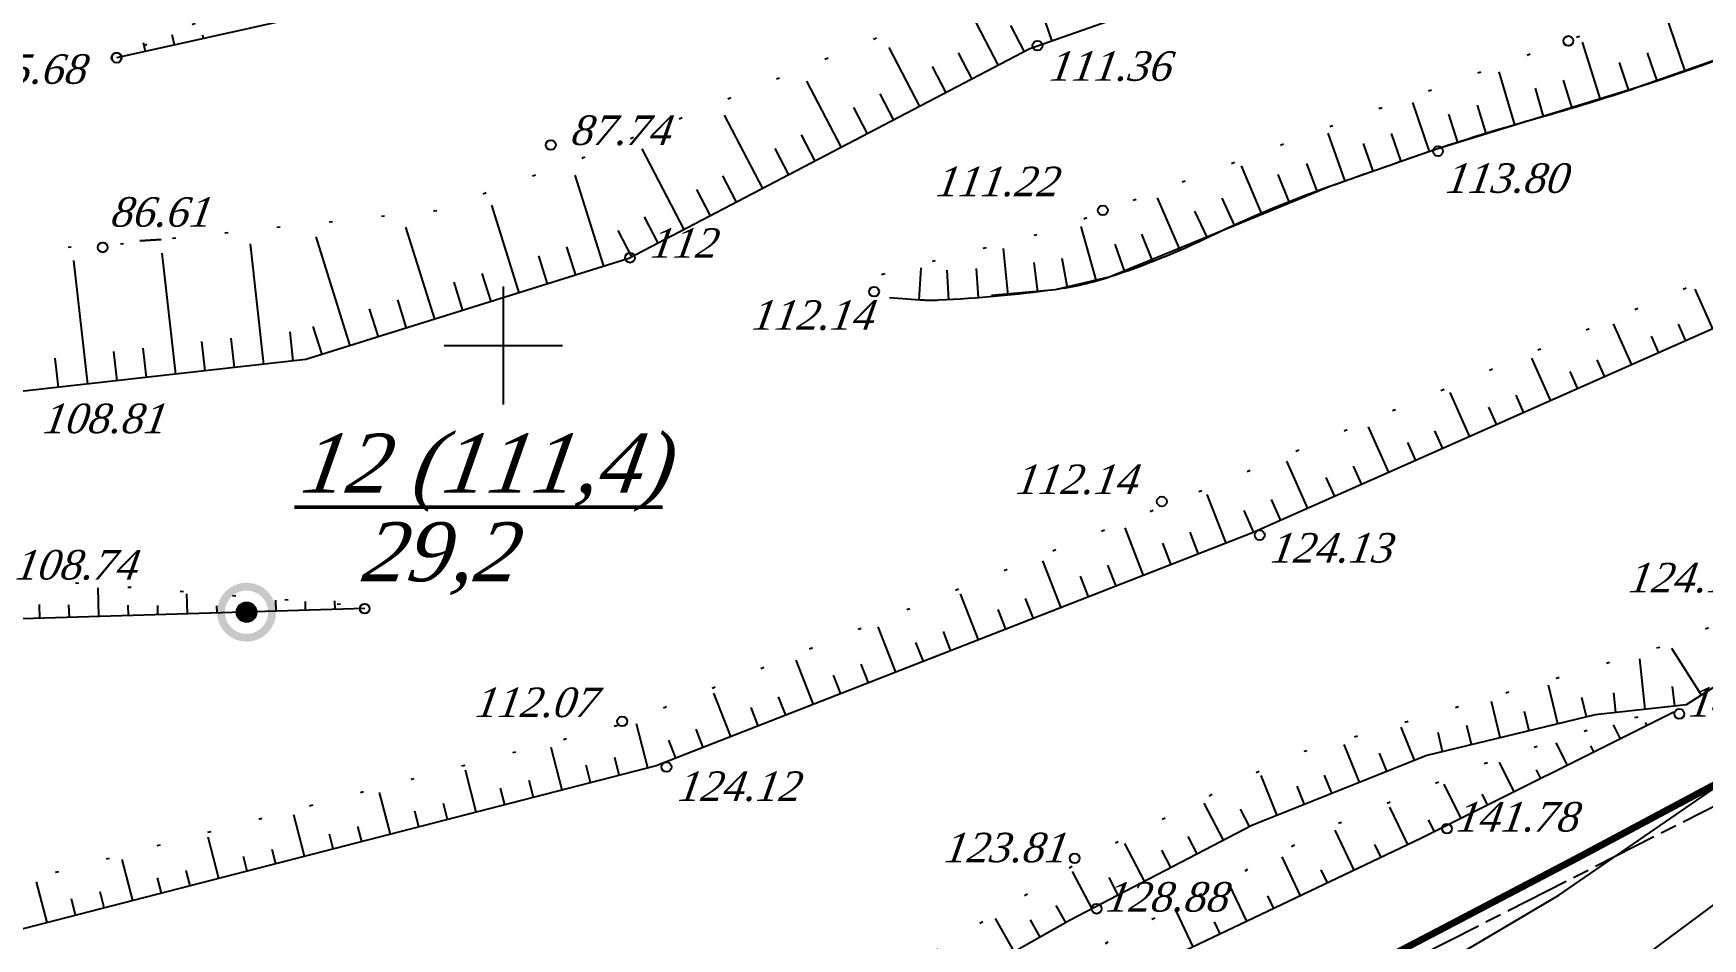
# Model space of a CAD drawing. Header units: millimetres. Extents: x 1400 to 7029, y -1119 to 1612.
# Drawn here: x 3116.3 to 3167.2, y 1214.7 to 1242.3 of the extents above; entities that cross this region are included whole.
import ezdxf

# ---------------------------------------------------------------- set-up
doc = ezdxf.new("R2010")
doc.units = ezdxf.units.MM
for name, pattern in [('1_155_C', [3, 2, -0.25, 0.5, -0.25]), ('ADOT1', [1.6, 0.1, -1.5]), ('AHIDDEN5', [9, 8, -1])]:
    doc.linetypes.add(name, pattern=pattern)
for name, color, linetype in [('01_Горизонт_72', 7, 'Continuous'), ('01_Горизонт_86', 7, 'Continuous'), ('02_Горизонт_100', 7, 'Continuous'), ('02_Горизонт_112', 7, 'Continuous'), ('02_Горизонт_128', 7, 'Continuous'), ('CONT-MNR', 7, 'Continuous'), ('жел_дор', 7, 'Continuous'), ('кресты', 7, 'Continuous'), ('Скважины', 7, 'Continuous')]:
    doc.layers.add(name, color=color, linetype=linetype)
doc.layers.add('Center_Lines', color=5, linetype='Continuous', plot=False)
doc.styles.add('universw', font='timesi.ttf', dxfattribs={"oblique": 10})

msp = doc.modelspace()

# ---------------------------------------------------------------- hatches: boundary and pattern name
at = {"layer": 'Скважины', "linetype": 'Continuous'}
h = msp.add_hatch(color=0, dxfattribs=at)
h.paths.add_polyline_path([(3123.7239, 1224.6974, 1), (3121.9239, 1224.6974, 1)])
h.paths.add_polyline_path([(3123.4839, 1224.6974, 1), (3122.1639, 1224.6974, 1)], flags=16)
msp.add_hatch(color=7, dxfattribs=at).paths.add_polyline_path([(3123.1239, 1224.6974, 1), (3122.5239, 1224.6974, 1)])

# ---------------------------------------------------------------- linework, layer by layer
at = {"layer": '01_Горизонт_72', "color": 0, "linetype": 'Continuous'}
for p, q in [((3119.7447, 1241.7932), (3119.686, 1242.0567)), ((3120.6281, 1241.9899), (3120.5594, 1242.2986)), ((3121.5115, 1242.1865), (3121.4901, 1242.2825))]:
    msp.add_line(p, q, dxfattribs=at)
at = {"layer": '01_Горизонт_72', "color": 0, "linetype": 'ADOT1', "flags": 128}
msp.add_lwpolyline([(3196.2464, 1269.6825), (3189.6793, 1267.0815), (3175.6003, 1263.9975), (3162.8893, 1260.5535), (3146.0293, 1254.0645), (3132.8623, 1247.6955), (3118.8613, 1241.5965)], dxfattribs=at)
at = {"layer": '01_Горизонт_72', "color": 0, "linetype": 'Continuous', "flags": 128}
msp.add_lwpolyline([(3196.8577, 1267.5225), (3192.8053, 1264.2585), (3182.0803, 1261.6725), (3171.8307, 1258.7906), (3158.6173, 1254.3285), (3144.8893, 1249.0815), (3130.9213, 1244.2815), (3118.8613, 1241.5965)], dxfattribs=at)
at = {"layer": '01_Горизонт_72', "color": 7, "linetype": 'Continuous'}
msp.add_circle((3118.8613, 1241.5965), 0.15, dxfattribs=at)
at = {"layer": '01_Горизонт_86', "color": 0, "linetype": 'Continuous'}
for p, q in [((3145.7422, 1241.3643), (3144.8069, 1243.1554)), ((3146.5403, 1241.781), (3146.1238, 1242.5788)), ((3147.3791, 1242.1043), (3147.0796, 1242.953)), ((3119.7447, 1241.7932), (3119.686, 1242.0567)), ((3120.6281, 1241.9899), (3120.5594, 1242.2986)), ((3121.5115, 1242.1865), (3121.4901, 1242.2825)), ((3143.3477, 1240.114), (3142.4089, 1241.9119)), ((3144.944, 1240.9475), (3144.5275, 1241.7453)), ((3144.1459, 1240.5307), (3143.7293, 1241.3285)), ((3140.9533, 1238.8637), (3139.9007, 1240.8795)), ((3142.5496, 1239.6972), (3142.133, 1240.495)), ((3141.7514, 1239.2805), (3141.3349, 1240.0783)), ((3138.5589, 1237.6135), (3137.3897, 1239.8526)), ((3140.1552, 1238.447), (3139.7386, 1239.2448)), ((3136.1644, 1236.3632), (3134.8786, 1238.8257)), ((3139.357, 1238.0302), (3138.9404, 1238.828)), ((3133.7157, 1235.2441), (3132.8449, 1238.0216)), ((3137.7607, 1237.1967), (3137.3441, 1237.9945)), ((3136.9626, 1236.7799), (3136.546, 1237.5777)), ((3131.1382, 1234.436), (3130.3017, 1237.1039)), ((3128.5606, 1233.6279), (3127.6816, 1236.4317)), ((3135.3663, 1235.9464), (3134.9497, 1236.7442)), ((3123.3549, 1232.2526), (3122.9429, 1235.9234)), ((3125.9831, 1232.8199), (3124.9414, 1236.1426)), ((3134.5681, 1235.5297), (3134.1515, 1236.3275)), ((3117.9861, 1231.6502), (3117.5639, 1235.4133)), ((3120.6705, 1231.9514), (3120.2566, 1235.64)), ((3131.9973, 1234.7054), (3131.7281, 1235.5641)), ((3132.8565, 1234.9747), (3132.5873, 1235.8335)), ((3130.279, 1234.1666), (3130.0097, 1235.0254)), ((3129.4198, 1233.8973), (3129.1506, 1234.7561)), ((3126.8423, 1233.0892), (3126.5731, 1233.948)), ((3127.7015, 1233.3586), (3127.4322, 1234.2174)), ((3125.124, 1232.5505), (3124.8547, 1233.4093)), ((3121.5653, 1232.0518), (3121.4649, 1232.9462)), ((3122.4601, 1232.1522), (3122.3597, 1233.0466)), ((3124.2496, 1232.353), (3124.1493, 1233.2474)), ((3117.0913, 1231.5498), (3116.991, 1232.4441)), ((3118.8809, 1231.7506), (3118.7806, 1232.645)), ((3119.7757, 1231.851), (3119.6753, 1232.7454))]:
    msp.add_line(p, q, dxfattribs=at)
at = {"layer": '01_Горизонт_86', "color": 0, "linetype": 'ADOT1', "flags": 128}
for points in [[(3196.2464, 1269.6825), (3189.6793, 1267.0815), (3175.6003, 1263.9975), (3162.8893, 1260.5535), (3146.0293, 1254.0645), (3132.8623, 1247.6955), (3118.8613, 1241.5965)], [(3047.0859, 1237.9678), (3050.9472, 1238.247), (3062.0992, 1237.2824), (3068.362, 1236.6971), (3100.6267, 1235.5177), (3118.1771, 1235.8429), (3128.6259, 1236.9454), (3133.2987, 1238.6315), (3141.8958, 1242.1472), (3147.0229, 1244.3521), (3159.9628, 1249.5554), (3175.2791, 1254.873), (3182.7805, 1256.9474), (3188.1228, 1258.0975), (3192.2605, 1258.6806)]]:
    msp.add_lwpolyline(points, dxfattribs=at)
at = {"layer": '01_Горизонт_86', "color": 0, "linetype": 'Continuous', "flags": 128}
for points in [[(3196.8577, 1267.5225), (3192.8053, 1264.2585), (3182.0803, 1261.6725), (3171.8307, 1258.7906), (3158.6173, 1254.3285), (3144.8893, 1249.0815), (3130.9213, 1244.2815), (3118.8613, 1241.5965)], [(3192.1303, 1258.6738), (3179.2629, 1253.8401), (3160.2397, 1246.842), (3152.9097, 1244.0559), (3146.7016, 1241.8652), (3134.4802, 1235.4838), (3124.6303, 1232.3957), (3116.0386, 1231.4316), (3097.8242, 1232.2087), (3080.8302, 1233.8161), (3065.2421, 1235.0167), (3047.2315, 1237.8818)]]:
    msp.add_lwpolyline(points, dxfattribs=at)
at = {"layer": '01_Горизонт_86', "color": 5, "linetype": 'AHIDDEN5', "lineweight": 30, "flags": 128}
msp.add_lwpolyline([(3120.2257, 1236.0591), (3119.5753, 1236.0214)], dxfattribs=at)
at = {"layer": '01_Горизонт_86', "color": 7, "linetype": 'Continuous'}
for centre in [(3146.9323, 1241.9685), (3132.0973, 1238.9385), (3118.4383, 1235.8155), (3134.5123, 1235.5005)]:
    msp.add_circle(centre, 0.15, dxfattribs=at)
msp.add_arc((3118.8613, 1241.5965), 0.15, 283.84189, 255.69649, dxfattribs=at)
at = {"layer": '02_Горизонт_100', "color": 0, "linetype": 'Continuous'}
for p, q in [((3145.7422, 1241.3643), (3144.8069, 1243.1554)), ((3166.6774, 1241.1845), (3166.0503, 1243.0124)), ((3146.5403, 1241.781), (3146.1238, 1242.5788)), ((3147.3791, 1242.1043), (3147.0796, 1242.953)), ((3164.0923, 1240.3233), (3163.5415, 1242.0723)), ((3143.3477, 1240.114), (3142.4089, 1241.9119)), ((3144.944, 1240.9475), (3144.5275, 1241.7453)), ((3164.9567, 1240.6023), (3164.674, 1241.4568)), ((3165.8177, 1240.8915), (3165.5291, 1241.7439)), ((3144.1459, 1240.5307), (3143.7293, 1241.3285)), ((3161.4789, 1239.5523), (3161.0042, 1241.1724)), ((3140.9533, 1238.8637), (3139.9007, 1240.8795)), ((3142.5496, 1239.6972), (3142.133, 1240.495)), ((3162.3521, 1239.8024), (3162.1064, 1240.6683)), ((3163.224, 1240.0566), (3162.966, 1240.9188)), ((3141.7514, 1239.2805), (3141.3349, 1240.0783)), ((3158.8792, 1238.7365), (3158.3747, 1240.2341)), ((3160.6089, 1239.2914), (3160.3449, 1240.1518)), ((3138.5589, 1237.6135), (3137.3897, 1239.8526)), ((3159.7423, 1239.0195), (3159.4674, 1239.8765)), ((3140.1552, 1238.447), (3139.7386, 1239.2448)), ((3156.3073, 1237.8364), (3155.7918, 1239.2971)), ((3157.164, 1238.1382), (3156.8654, 1238.9873)), ((3158.021, 1238.439), (3157.7235, 1239.2884)), ((3136.1644, 1236.3632), (3134.8786, 1238.8257)), ((3139.357, 1238.0302), (3138.9404, 1238.828)), ((3133.7157, 1235.2441), (3132.8449, 1238.0216)), ((3137.7607, 1237.1967), (3137.3441, 1237.9945)), ((3153.7635, 1236.8613), (3153.1481, 1238.3045)), ((3154.6034, 1237.207), (3154.2715, 1238.0435)), ((3155.4518, 1237.5312), (3155.1413, 1238.3759)), ((3136.9626, 1236.7799), (3136.546, 1237.5777)), ((3131.1382, 1234.436), (3130.3017, 1237.1039)), ((3151.2847, 1235.7303), (3150.5915, 1237.3265)), ((3152.111, 1236.1072), (3151.7228, 1236.9191)), ((3152.9325, 1236.4945), (3152.5587, 1237.3132)), ((3128.5606, 1233.6279), (3127.6816, 1236.4317)), ((3135.3663, 1235.9464), (3134.9497, 1236.7442)), ((3148.7293, 1234.7893), (3148.2644, 1236.4564)), ((3123.3549, 1232.2526), (3122.9429, 1235.9234)), ((3125.9831, 1232.8199), (3124.9414, 1236.1426)), ((3134.5681, 1235.5297), (3134.1515, 1236.3275)), ((3149.5936, 1235.068), (3149.296, 1235.9174)), ((3150.4451, 1235.3838), (3150.1169, 1236.2218)), ((3117.9861, 1231.6502), (3117.5639, 1235.4133)), ((3120.6705, 1231.9514), (3120.2566, 1235.64)), ((3131.9973, 1234.7054), (3131.7281, 1235.5641)), ((3132.8565, 1234.9747), (3132.5873, 1235.8335)), ((3146.042, 1234.3603), (3145.8989, 1235.7886)), ((3146.9447, 1234.461), (3146.8348, 1235.3543)), ((3147.844, 1234.5878), (3147.6867, 1235.4739)), ((3130.279, 1234.1666), (3130.0097, 1235.0254)), ((3143.3235, 1234.2138), (3143.3812, 1235.196)), ((3144.231, 1234.2198), (3144.1816, 1235.1185)), ((3145.1373, 1234.2799), (3145.0677, 1235.1772)), ((3129.4198, 1233.8973), (3129.1506, 1234.7561)), ((3126.8423, 1233.0892), (3126.5731, 1233.948)), ((3127.7015, 1233.3586), (3127.4322, 1234.2174)), ((3125.124, 1232.5505), (3124.8547, 1233.4093)), ((3121.5653, 1232.0518), (3121.4649, 1232.9462)), ((3122.4601, 1232.1522), (3122.3597, 1233.0466)), ((3124.2496, 1232.353), (3124.1493, 1233.2474)), ((3117.0913, 1231.5498), (3116.991, 1232.4441)), ((3118.8809, 1231.7506), (3118.7806, 1232.645)), ((3119.7757, 1231.851), (3119.6753, 1232.7454))]:
    msp.add_line(p, q, dxfattribs=at)
at = {"layer": '02_Горизонт_100', "linetype": 'Continuous'}
for p, q in [((3118.3234, 1224.5623), (3118.297, 1225.4409)), ((3121.0237, 1224.6434), (3121.0054, 1225.2533)), ((3116.5232, 1224.5082), (3116.5104, 1224.9328)), ((3117.4233, 1224.5352), (3117.4116, 1224.9254)), ((3119.2235, 1224.5893), (3119.2138, 1224.9108)), ((3120.1236, 1224.6163), (3120.115, 1224.9034)), ((3121.9238, 1224.6704), (3121.9172, 1224.8888)), ((3122.8239, 1224.6974), (3122.8184, 1224.8814)), ((3123.724, 1224.7244), (3123.7137, 1225.0658)), ((3124.6241, 1224.7515), (3124.616, 1225.0213)), ((3125.5242, 1224.7785), (3125.5161, 1225.0484))]:
    msp.add_line(p, q, dxfattribs=at)
at = {"layer": '02_Горизонт_100', "linetype": 'Continuous', "flags": 128}
msp.add_lwpolyline([(3126.4243, 1224.8055), (3111.9373, 1224.3705), (3099.5143, 1223.8965), (3085.5313, 1225.6275), (3072.8683, 1226.9625), (3056.8298, 1228.3241), (3042.3883, 1230.2115), (3033.0853, 1231.0995), (3024.5476, 1232.2502), (3023.3803, 1232.8545), (3023.5783, 1248.8715), (3025.9333, 1267.9695), (3027.1543, 1284.6705), (3029.1193, 1296.1515), (3032.7403, 1306.6125), (3034.1293, 1321.6125), (3035.0893, 1336.0035), (3035.8153, 1352.1615), (3037.2913, 1363.3455)], dxfattribs=at)
at = {"layer": '02_Горизонт_100', "color": 0, "linetype": 'ADOT1', "flags": 128}
for points in [[(3039.0276, 1363.266), (3038.582, 1362.0785), (3037.2945, 1352.1826), (3036.6502, 1338.7927), (3035.1668, 1318.4451), (3034.6139, 1312.306), (3034.1377, 1306.5045), (3033.4926, 1304.54), (3030.8969, 1297.0196), (3028.618, 1284.5545), (3027.5672, 1273.56), (3024.9774, 1249.594), (3024.7322, 1240.5294), (3024.6709, 1233.976), (3026.2275, 1233.5914), (3032.7792, 1232.6381), (3037.677, 1232.0025), (3048.293, 1230.77), (3052.4276, 1230.1768), (3061.3858, 1229.2658), (3070.2591, 1228.5454), (3079.1961, 1227.6556), (3088.1543, 1226.6386), (3097.0913, 1225.5369), (3099.625, 1225.2403), (3106.0283, 1225.4946), (3114.8804, 1225.8124), (3126.8766, 1224.8499)], [(3142.1805, 1234.9946), (3147.4037, 1236.3385), (3156.2672, 1239.6589), (3164.5767, 1242.663), (3175.023, 1246.774), (3181.9081, 1248.8295), (3189.268, 1250.8849), (3195.3616, 1252.9404), (3203.5365, 1255.8869), (3208.364, 1257.7052), (3213.508, 1259.8397), (3214.8533, 1260.3141)], [(3047.0859, 1237.9678), (3050.9472, 1238.247), (3062.0992, 1237.2824), (3068.362, 1236.6971), (3100.6267, 1235.5177), (3118.1771, 1235.8429), (3128.6259, 1236.9454), (3133.2987, 1238.6315), (3141.8958, 1242.1472), (3147.0229, 1244.3521), (3159.9628, 1249.5554), (3175.2791, 1254.873), (3182.7805, 1256.9474), (3188.1228, 1258.0975), (3192.2605, 1258.6806)]]:
    msp.add_lwpolyline(points, dxfattribs=at)
at = {"layer": '02_Горизонт_100', "color": 0, "linetype": 'Continuous', "flags": 128}
for points in [[(3246.2392, 1272.941), (3244.7457, 1271.9327), (3237.6482, 1267.7353), (3230.9379, 1264.2547), (3228.148, 1262.8728), (3223.2058, 1260.6834), (3214.8074, 1257.4225), (3211.7925, 1256.43), (3207.584, 1255.0451), (3203.8706, 1253.6602), (3198.3253, 1251.3356), (3194.711, 1250.0002), (3190.2888, 1249.1036), (3184.991, 1247.5703), (3178.307, 1245.2951), (3165.2099, 1240.6866), (3159.037, 1238.7893), (3155.8715, 1237.6825), (3149.1447, 1234.9155), (3147.4684, 1234.5289), (3145.5317, 1234.3515)], [(3192.1303, 1258.6738), (3179.2629, 1253.8401), (3160.2397, 1246.842), (3152.9097, 1244.0559), (3146.7016, 1241.8652), (3134.4802, 1235.4838), (3124.6303, 1232.3957), (3116.0386, 1231.4316), (3097.8242, 1232.2087), (3080.8302, 1233.8161), (3065.2421, 1235.0167), (3047.2315, 1237.8818)]]:
    msp.add_lwpolyline(points, dxfattribs=at)
msp.add_lwpolyline([(3201.5735, 1252.7072, -0.0075232), (3198.3253, 1251.3356, -0.0076466), (3196.135, 1250.488, -0.0119318), (3194.711, 1250.0002, -0.0464677), (3192.8208, 1249.5907, 0.0348211), (3190.2888, 1249.1036, 0.0055085), (3186.8636, 1248.153, 0.0099849), (3184.991, 1247.5703, 0.0016063), (3182.5063, 1246.7334, 0.0009488), (3178.307, 1245.2951, 0.0040518), (3170.4354, 1242.5108, -0.0061125), (3165.2099, 1240.6866, -0.0123352), (3162.2194, 1239.765, 0.0115964), (3159.037, 1238.7893, 0.003917), (3158.4558, 1238.5912, 0.000878), (3155.8715, 1237.6825, 0.0276892), (3152.2132, 1236.1563, -0.0331727), (3149.1447, 1234.9155, -0.0456719), (3147.4684, 1234.5289, -0.022024), (3143.9216, 1234.204, -0.024964), (3143.478, 1234.2052, -0.0104115), (3142.418, 1234.2831)], format="xyb", dxfattribs=at)
at = {"layer": '02_Горизонт_100', "color": 7, "linetype": 'Continuous'}
for centre in [(3146.9323, 1241.9685), (3163.1143, 1242.1122), (3132.0973, 1238.9385), (3159.1413, 1238.7512), (3148.9236, 1236.9474), (3118.4383, 1235.8155), (3134.5123, 1235.5005), (3141.9517, 1234.4699), (3126.4243, 1224.8055)]:
    msp.add_circle(centre, 0.15, dxfattribs=at)
at = {"layer": '02_Горизонт_112', "color": 0, "linetype": 'Continuous'}
for p, q in [((3166.6774, 1241.1845), (3166.0503, 1243.0124)), ((3164.0923, 1240.3233), (3163.5415, 1242.0723)), ((3164.9567, 1240.6023), (3164.674, 1241.4568)), ((3165.8177, 1240.8915), (3165.5291, 1241.7439)), ((3161.4789, 1239.5523), (3161.0042, 1241.1724)), ((3162.3521, 1239.8024), (3162.1064, 1240.6683)), ((3163.224, 1240.0566), (3162.966, 1240.9188)), ((3158.8792, 1238.7365), (3158.3747, 1240.2341)), ((3160.6089, 1239.2914), (3160.3449, 1240.1518)), ((3159.7423, 1239.0195), (3159.4674, 1239.8765)), ((3156.3073, 1237.8364), (3155.7918, 1239.2971)), ((3157.164, 1238.1382), (3156.8654, 1238.9873)), ((3158.021, 1238.439), (3157.7235, 1239.2884)), ((3153.7635, 1236.8613), (3153.1481, 1238.3045)), ((3154.6034, 1237.207), (3154.2715, 1238.0435)), ((3155.4518, 1237.5312), (3155.1413, 1238.3759)), ((3151.2847, 1235.7303), (3150.5915, 1237.3265)), ((3152.111, 1236.1072), (3151.7228, 1236.9191)), ((3152.9325, 1236.4945), (3152.5587, 1237.3132)), ((3148.7293, 1234.7893), (3148.2644, 1236.4564)), ((3149.5936, 1235.068), (3149.296, 1235.9174)), ((3150.4451, 1235.3838), (3150.1169, 1236.2218)), ((3146.042, 1234.3603), (3145.8989, 1235.7886)), ((3146.9447, 1234.461), (3146.8348, 1235.3543)), ((3147.844, 1234.5878), (3147.6867, 1235.4739)), ((3144.231, 1234.2198), (3144.1816, 1235.1185)), ((3145.1373, 1234.2799), (3145.0677, 1235.1772)), ((3167.517, 1233.3326), (3166.9805, 1234.543)), ((3165.0472, 1232.2377), (3164.4914, 1233.4915)), ((3166.6938, 1232.9676), (3166.4679, 1233.477)), ((3165.8705, 1232.6026), (3165.6428, 1233.1162)), ((3162.5774, 1231.1427), (3162.0004, 1232.4442)), ((3164.2239, 1231.8727), (3163.9926, 1232.3946)), ((3163.4006, 1231.5077), (3163.1674, 1232.0338)), ((3160.1075, 1230.0478), (3159.5095, 1231.3968)), ((3161.7541, 1230.7778), (3161.5172, 1231.3121)), ((3160.9308, 1230.4128), (3160.6921, 1230.9513)), ((3157.6377, 1228.9529), (3157.0185, 1230.3495)), ((3158.461, 1229.3178), (3158.2167, 1229.8688)), ((3159.2842, 1229.6828), (3159.0418, 1230.2297)), ((3155.1678, 1227.8579), (3154.5276, 1229.3022)), ((3155.9911, 1228.2229), (3155.7351, 1228.8004)), ((3156.8144, 1228.5879), (3156.5665, 1229.1472)), ((3152.683, 1226.799), (3152.1023, 1228.2866)), ((3153.5213, 1227.128), (3153.2265, 1227.7928)), ((3154.3446, 1227.493), (3154.0627, 1228.1287)), ((3150.1663, 1225.8166), (3149.5995, 1227.2687)), ((3151.0052, 1226.1441), (3150.7499, 1226.7981)), ((3151.8441, 1226.4715), (3151.5856, 1227.1338)), ((3147.6496, 1224.8341), (3147.0924, 1226.2615)), ((3148.4885, 1225.1616), (3148.2427, 1225.7912)), ((3149.3274, 1225.4891), (3149.0785, 1226.1268)), ((3145.1329, 1223.8517), (3144.5854, 1225.2543)), ((3145.9718, 1224.1792), (3145.7356, 1224.7842)), ((3146.8107, 1224.5067), (3146.5713, 1225.1199)), ((3142.6162, 1222.8693), (3142.0783, 1224.2471)), ((3143.4551, 1223.1968), (3143.2285, 1223.7773)), ((3144.294, 1223.5242), (3144.0642, 1224.113)), ((3140.0995, 1221.8869), (3139.5713, 1223.24)), ((3140.9384, 1222.2143), (3140.717, 1222.7815)), ((3141.7773, 1222.5418), (3141.5548, 1223.1119)), ((3137.5828, 1220.9044), (3137.0642, 1222.2328)), ((3139.2606, 1221.5594), (3139.0414, 1222.1208)), ((3138.4217, 1221.2319), (3138.2036, 1221.7905)), ((3135.0565, 1219.9518), (3134.7115, 1221.2911)), ((3136.7439, 1220.577), (3136.5281, 1221.1298)), ((3135.905, 1220.2495), (3135.6903, 1220.7994)), ((3132.4402, 1219.2779), (3132.1074, 1220.5697)), ((3134.1844, 1219.7271), (3134.0443, 1220.271)), ((3129.8239, 1218.604), (3129.4934, 1219.8871)), ((3131.5681, 1219.0532), (3131.4351, 1219.5696)), ((3133.3123, 1219.5025), (3133.1746, 1220.0372)), ((3127.2077, 1217.9301), (3126.8794, 1219.2045)), ((3130.696, 1218.8286), (3130.5654, 1219.3358)), ((3128.0798, 1218.1547), (3127.9562, 1218.6344)), ((3128.9519, 1218.3793), (3128.8259, 1218.8682)), ((3124.5914, 1217.2562), (3124.2654, 1218.5219)), ((3126.3356, 1217.7054), (3126.2168, 1218.1668)), ((3121.9752, 1216.5823), (3121.6514, 1217.8393)), ((3125.4635, 1217.4808), (3125.347, 1217.933)), ((3119.3589, 1215.9084), (3119.0374, 1217.1566)), ((3122.8472, 1216.8069), (3122.7327, 1217.2518)), ((3123.7193, 1217.0315), (3123.607, 1217.4677)), ((3120.231, 1216.133), (3120.1096, 1216.6041)), ((3121.1031, 1216.3576), (3120.984, 1216.82)), ((3116.7426, 1215.2345), (3116.4233, 1216.474)), ((3118.4868, 1215.6838), (3118.361, 1216.1723)), ((3117.6147, 1215.4591), (3117.4866, 1215.9564))]:
    msp.add_line(p, q, dxfattribs=at)
at = {"layer": '02_Горизонт_112', "color": 0, "linetype": 'ADOT1', "flags": 128}
msp.add_lwpolyline([(3142.1805, 1234.9946), (3147.4037, 1236.3385), (3156.2672, 1239.6589), (3164.5767, 1242.663), (3175.023, 1246.774), (3181.9081, 1248.8295), (3189.268, 1250.8849), (3195.3616, 1252.9404), (3203.5365, 1255.8869), (3208.364, 1257.7052), (3213.508, 1259.8397), (3214.8533, 1260.3141)], dxfattribs=at)
at = {"layer": '02_Горизонт_112', "color": 0, "linetype": 'Continuous', "flags": 128}
msp.add_lwpolyline([(3201.5735, 1252.7072, -0.0075232), (3198.3253, 1251.3356, -0.0076466), (3196.135, 1250.488, -0.0119318), (3194.711, 1250.0002, -0.0464677), (3192.8208, 1249.5907, 0.0348211), (3190.2888, 1249.1036, 0.0055085), (3186.8636, 1248.153, 0.0099849), (3184.991, 1247.5703, 0.0016063), (3182.5063, 1246.7334, 0.0009488), (3178.307, 1245.2951, 0.0040518), (3170.4354, 1242.5108, -0.0061125), (3165.2099, 1240.6866, -0.0123352), (3162.2194, 1239.765, 0.0115964), (3159.037, 1238.7893, 0.003917), (3158.4558, 1238.5912, 0.000878), (3155.8715, 1237.6825, 0.0276892), (3152.2132, 1236.1563, -0.0331727), (3149.1447, 1234.9155, -0.0456719), (3147.4684, 1234.5289, -0.022024), (3143.9216, 1234.204, -0.024964), (3143.478, 1234.2052, -0.0104115), (3142.418, 1234.2831)], format="xyb", dxfattribs=at)
msp.add_lwpolyline([(3196.273, 1246.2385), (3174.6928, 1236.5137), (3153.4883, 1227.1134), (3135.309, 1220.0168), (3114.9744, 1214.779), (3098.8947, 1216.0638), (3084.7316, 1217.4933), (3054.2969, 1219.3043), (3035.5069, 1220.6467), (3023.4585, 1222.3313), (3008.1883, 1222.9575)], dxfattribs=at)
at = {"layer": '02_Горизонт_112', "color": 250, "linetype": 'ADOT1', "flags": 128}
msp.add_lwpolyline([(3008.6061, 1224.4278), (3021.1464, 1223.7854), (3034.8068, 1222.5267), (3043.3035, 1221.9795), (3066.407, 1220.7957), (3083.5915, 1219.2642), (3102.5449, 1217.5837), (3112.7357, 1216.3185), (3115.2667, 1216.3185), (3134.3478, 1221.3089), (3151.1127, 1228.0652), (3165.7766, 1234.1937), (3173.8631, 1237.6122), (3184.8364, 1242.1998), (3192.276, 1245.4797), (3196.3885, 1246.3574)], dxfattribs=at)
at = {"layer": '02_Горизонт_112', "color": 7, "linetype": 'Continuous'}
for centre in [(3163.1143, 1242.1122), (3159.1413, 1238.7512), (3148.9236, 1236.9474), (3141.9517, 1234.4699), (3150.722, 1228.0713), (3153.7062, 1227.0454), (3134.2736, 1221.3731), (3135.623, 1219.9813)]:
    msp.add_circle(centre, 0.15, dxfattribs=at)
at = {"layer": '02_Горизонт_128', "color": 0, "linetype": 'Continuous'}
for p, q in [((3165.4572, 1221.7399), (3165.2881, 1223.2751)), ((3167.1694, 1222.1713), (3166.2685, 1223.587)), ((3162.7912, 1221.2975), (3162.507, 1222.4759)), ((3164.56, 1221.641), (3164.4943, 1222.2374)), ((3166.3544, 1221.8387), (3166.2887, 1222.4351)), ((3161.0362, 1220.8744), (3160.7695, 1221.9806)), ((3161.9137, 1221.0859), (3161.773, 1221.6692)), ((3163.6686, 1221.5091), (3163.528, 1222.0924)), ((3158.4215, 1220.1841), (3158.0181, 1221.1903)), ((3160.1587, 1220.6628), (3160.0181, 1221.246)), ((3156.7459, 1219.5123), (3156.2819, 1220.6696)), ((3159.2813, 1220.4512), (3159.1406, 1221.0345)), ((3157.5837, 1219.8482), (3157.3604, 1220.4051)), ((3154.2325, 1218.5046), (3153.7457, 1219.7188)), ((3155.9081, 1219.1764), (3155.6848, 1219.7333)), ((3155.0703, 1218.8405), (3154.847, 1219.3974)), ((3152.5974, 1217.7447), (3152.0104, 1218.872)), ((3153.398, 1218.1616), (3153.1209, 1218.6938)), ((3150.1956, 1216.494), (3149.595, 1217.6475)), ((3151.7968, 1217.3278), (3151.5197, 1217.86)), ((3150.9962, 1216.9109), (3150.7191, 1217.4431)), ((3148.5945, 1215.6602), (3148.0021, 1216.7978)), ((3149.3951, 1216.0771), (3149.1179, 1216.6093)), ((3147.7963, 1215.2389), (3147.5011, 1215.7613)), ((3146.2246, 1214.3508), (3145.6545, 1215.3598)), ((3147.0105, 1214.7948), (3146.7153, 1215.3172))]:
    msp.add_line(p, q, dxfattribs=at)
at = {"layer": '02_Горизонт_128', "color": 7, "linetype": 'Continuous'}
for p, q in [((3164.7034, 1220.8409), (3164.4908, 1221.2664)), ((3165.5132, 1221.2454), (3165.4683, 1221.3354)), ((3163.0836, 1220.0319), (3162.7438, 1220.7123)), ((3163.8935, 1220.4364), (3163.7986, 1220.6264)), ((3161.4639, 1219.2228), (3161.0138, 1220.1239)), ((3162.2737, 1219.6273), (3162.1421, 1219.8909)), ((3159.8441, 1218.4138), (3159.3243, 1219.4544)), ((3160.654, 1218.8183), (3160.4894, 1219.1479)), ((3158.2207, 1217.6123), (3157.6751, 1218.7592)), ((3156.5857, 1216.8345), (3156.0039, 1218.0576)), ((3159.0342, 1218.0093), (3158.8524, 1218.3734)), ((3157.4032, 1217.2234), (3157.2153, 1217.6184)), ((3154.9507, 1216.0568), (3154.3878, 1217.2402)), ((3155.7682, 1216.4456), (3155.5762, 1216.8493)), ((3153.3157, 1215.279), (3152.779, 1216.4074)), ((3154.1332, 1215.6679), (3153.9499, 1216.0532)), ((3151.6807, 1214.5012), (3151.1697, 1215.5756)), ((3152.4982, 1214.8901), (3152.3237, 1215.2571))]:
    msp.add_line(p, q, dxfattribs=at)
at = {"layer": '02_Горизонт_128', "color": 32, "linetype": 'ADOT1', "flags": 128}
msp.add_lwpolyline([(3024.5841, 1211.7703), (3024.5841, 1211.7703), (3027.508, 1213.3467), (3030.3392, 1213.6249), (3035.4444, 1212.9294), (3041.6636, 1212.2803), (3046.7689, 1212.0949), (3051.967, 1211.5385), (3056.6724, 1211.6312), (3061.9169, 1211.9093), (3063.7734, 1212.373), (3066.2332, 1212.5121), (3069.8533, 1211.7239), (3072.9165, 1210.6112), (3076.8259, 1209.8219), (3080.2603, 1209.2192), (3085.4585, 1208.9874), (3089.7938, 1209.3106), (3092.9034, 1210.0061), (3097.2661, 1210.1916), (3103.8566, 1209.6816), (3108.838, 1209.1789), (3111.9063, 1208.814), (3113.9518, 1208.5586), (3119.2681, 1209.2264), (3124.1725, 1210.0429), (3127.2669, 1210.0429), (3130.0693, 1209.8679), (3133.4557, 1209.7513), (3136.9588, 1210.6845), (3141.0457, 1212.6675), (3143.3227, 1214.0673), (3148.3146, 1217.1585), (3151.5258, 1218.7916), (3154.737, 1220.3663), (3159.1743, 1221.6495), (3162.7941, 1222.6993), (3165.8885, 1223.6325), (3168.5159, 1224.6823), (3172.4725, 1227.2809), (3178.5384, 1231.1031), (3182.1779, 1232.9676), (3184.231, 1233.8066), (3188.1698, 1233.3121), (3191.9837, 1235.1482), (3197.9663, 1238.8323), (3199.5286, 1240.2094), (3203.5263, 1242.3668), (3207.9015, 1245.1852), (3209.1881, 1247.2967), (3210.2909, 1249.4542), (3212.1289, 1249.7755), (3214.5643, 1249.9132), (3217.0457, 1251.4739), (3224.0096, 1254.3543), (3230.5464, 1256.9222), (3237.8176, 1259.3435), (3242.3714, 1261.1044), (3248.8654, 1263.832), (3249.7127, 1263.6577)], dxfattribs=at)
at = {"layer": '02_Горизонт_128', "color": 250, "linetype": 'ADOT1', "flags": 128}
msp.add_lwpolyline([(3024.5841, 1211.7703), (3024.5841, 1211.7703), (3027.508, 1213.3467), (3030.3392, 1213.6249), (3035.4444, 1212.9294), (3041.6636, 1212.2803), (3046.7689, 1212.0949), (3051.967, 1211.5385), (3056.6724, 1211.6312), (3061.9169, 1211.9093), (3063.7734, 1212.373), (3066.2332, 1212.5121), (3069.8533, 1211.7239), (3072.9165, 1210.6112), (3076.8259, 1209.8219), (3080.2603, 1209.2192), (3085.4585, 1208.9874), (3089.7938, 1209.3106), (3092.9034, 1210.0061), (3097.2661, 1210.1916), (3103.8566, 1209.6816), (3108.838, 1209.1789), (3111.9063, 1208.814), (3113.9518, 1208.5586), (3119.2681, 1209.2264), (3124.1725, 1210.0429), (3127.2669, 1210.0429), (3130.0693, 1209.8679), (3133.4557, 1209.7513), (3136.9588, 1210.6845), (3141.0457, 1212.6675), (3143.3227, 1214.0673), (3148.3146, 1217.1585), (3151.5258, 1218.7916), (3154.737, 1220.3663), (3159.1743, 1221.6495), (3162.7941, 1222.6993), (3165.8885, 1223.6325), (3168.5159, 1224.6823), (3172.4725, 1227.2809), (3178.5384, 1231.1031), (3182.1779, 1232.9676), (3184.231, 1233.8066), (3188.1698, 1233.3121), (3191.9837, 1235.1482), (3197.9663, 1238.8323), (3199.5286, 1240.2094), (3203.5263, 1242.3668), (3207.9015, 1245.1852), (3209.1881, 1247.2967), (3210.2909, 1249.4542), (3212.1289, 1249.7755), (3214.5643, 1249.9132), (3217.0457, 1251.4739), (3224.0096, 1254.3543), (3230.5464, 1256.9222), (3237.8176, 1259.3435), (3242.3714, 1261.1044), (3248.8654, 1263.832), (3249.7127, 1263.6577)], dxfattribs=at)
at = {"layer": '02_Горизонт_128', "color": 0, "linetype": 'Continuous', "flags": 128}
msp.add_lwpolyline([(3200.2916, 1239.2335), (3195.2642, 1235.7361), (3189.0133, 1232.9085), (3187.1852, 1232.3194), (3185.77, 1232.6728), (3183.2342, 1231.907), (3175.3177, 1227.3562), (3166.708, 1221.8777), (3163.9259, 1221.5711), (3158.7954, 1220.334), (3153.4685, 1218.1983), (3147.9253, 1215.3118), (3142.0872, 1212.0129)], dxfattribs=at)
at = {"layer": '02_Горизонт_128', "color": 7, "linetype": 'ADOT1', "flags": 128}
msp.add_lwpolyline([(3020.4052, 1207.5098), (3023.6237, 1209.4265), (3028.5798, 1209.8391), (3031.4709, 1209.7703), (3037.3219, 1209.289), (3044.0677, 1208.6014), (3048.6108, 1208.2575), (3051.6395, 1208.2575), (3055.9952, 1208.6945), (3062.8664, 1208.4631), (3066.3406, 1207.8461), (3074.0786, 1208.7296), (3079.7937, 1208.0375), (3086.8458, 1207.8557), (3090.7953, 1208.2199), (3095.1795, 1207.6522), (3100.6316, 1206.8352), (3110.1421, 1206.3082), (3115.4163, 1206.69), (3122.8154, 1207.8876), (3125.3372, 1208.1884), (3131.0008, 1207.9722), (3134.9307, 1207.9249), (3137.5348, 1208.6344), (3140.3756, 1210.006), (3145.1711, 1212.6156), (3151.4683, 1215.8792), (3155.7422, 1218.112), (3160.4296, 1220.0512), (3163.7913, 1221.1391), (3166.5374, 1221.8485)], dxfattribs=at)
at = {"layer": '02_Горизонт_128', "color": 7, "linetype": 'Continuous', "flags": 128}
msp.add_lwpolyline([(3166.3231, 1221.6499), (3158.6142, 1217.7995), (3150.1433, 1213.7699), (3141.5082, 1209.0281), (3129.8312, 1203.6608), (3127.9686, 1202.8736), (3121.287, 1200.7855), (3114.6904, 1199.997), (3104.0342, 1199.8844), (3093.6199, 1201.6951), (3089.4931, 1202.1384), (3071.8219, 1204.4685), (3059.1246, 1205.148), (3044.8816, 1206.2137), (3036.0059, 1207.1059), (3030.1446, 1207.2732), (3025.417, 1207.1761), (3021.2276, 1207.4244)], dxfattribs=at)
at = {"layer": '02_Горизонт_128', "color": 7, "linetype": 'Continuous'}
for centre in [(3166.4948, 1221.5989), (3159.4126, 1218.098), (3148.0639, 1217.1965), (3148.7321, 1215.6569)]:
    msp.add_circle(centre, 0.15, dxfattribs=at)
at = {"layer": 'Center_Lines', "linetype": '1_155_C', "flags": 128}
msp.add_lwpolyline([(3134.5129, 1202.0164), (3168.7544, 1219.3961)], dxfattribs=at)
at = {"layer": 'CONT-MNR', "color": 30, "linetype": 'Continuous', "flags": 128}
for points, elevation in [([(3164.2882, 1213.0627), (3165.5406, 1214.2942), (3169.0524, 1216.8918), (3173.6133, 1219.0793), (3178.1741, 1220.9477), (3181.5035, 1222.3148), (3185.1065, 1223.7731), (3193.3019, 1227.4924), (3199.9358, 1231.0617), (3206.2052, 1233.684), (3212.7663, 1236.452), (3220.5155, 1239.0862), (3228.4055, 1240.6279), (3234.602, 1241.5748)], 42.9), ([(3137.4027, 1204.6856), (3142.2948, 1206.1093), (3151.0956, 1210.1995), (3156.9851, 1212.6199), (3162.8198, 1216.0764), (3170.1079, 1221.0831), (3174.9667, 1225.5587), (3175.8777, 1227.4551)], 42.6)]:
    msp.add_lwpolyline(points, dxfattribs=dict(at, elevation=elevation))
at = {"layer": 'жел_дор', "color": 7, "const_width": 0.21, "flags": 128}
msp.add_lwpolyline([(3134.4007, 1202.0187), (3163.3234, 1217.1725), (3176.2246, 1224.0645), (3190.9042, 1231.9197), (3200.8427, 1236.9991), (3208.533, 1240.4124), (3218.3542, 1244.1988), (3226.3206, 1247.1441), (3236.1182, 1249.9234), (3243.3056, 1251.624), (3250.5326, 1252.6553), (3253.7446, 1253.0564)], dxfattribs=at)
at = {"layer": 'кресты', "color": 3, "linetype": 'Continuous'}
for p, q in [((3130.6513, 1231.0275), (3130.6513, 1234.6275)), ((3128.8513, 1232.8275), (3132.4513, 1232.8275))]:
    msp.add_line(p, q, dxfattribs=at)
at = {"layer": 'Скважины', "color": 0, "linetype": 'Continuous', "lineweight": 50}
msp.add_line((3124.2817, 1227.8973), (3135.5009, 1227.8953), dxfattribs=at)
at = {"layer": 'Скважины', "color": 0, "linetype": 'Continuous'}
msp.add_circle((3122.8239, 1224.6974), 0.3, dxfattribs=at)
at = {"layer": 'Скважины', "color": 7}
msp.add_circle((3122.8288, 1224.6572), 0.15, dxfattribs=at)
at = {"layer": 'Скважины', "color": 7, "linetype": 'Continuous'}
msp.add_circle((3122.9539, 1224.6723), 0.15, dxfattribs=at)
msp.add_circle((3122.9539, 1224.6723), 0.15, dxfattribs=at)

# ---------------------------------------------------------------- texts
at = {"layer": '01_Горизонт_72', "color": 7, "linetype": 'Continuous', "style": 'universw', "oblique": 10}
msp.add_text('85.68', height=0.9, dxfattribs=at).set_placement((3114.8709, 1240.8044))
at = {"layer": '01_Горизонт_86', "color": 7, "linetype": 'Continuous', "style": 'universw', "oblique": 10}
for s, p in [('111.36', (3147.2708, 1240.8956)), ('87.74', (3132.6973, 1238.9385)), ('86.61', (3118.6702, 1236.4478)), ('112', (3135.1123, 1235.5005)), ('108.81', (3116.6047, 1230.1538))]:
    msp.add_text(s, height=0.9, dxfattribs=at).set_placement(p)
at = {"layer": '02_Горизонт_100', "color": 7, "linetype": 'Continuous', "style": 'universw', "oblique": 10}
for s, p in [('111.36', (3147.2708, 1240.8956)), ('87.74', (3132.6973, 1238.9385)), ('113.80', (3159.357, 1237.4802)), ('111.22', (3143.8204, 1237.3777)), ('86.61', (3118.6702, 1236.4478)), ('112', (3135.1123, 1235.5005)), ('112.14', (3138.2043, 1233.3052)), ('108.81', (3116.6047, 1230.1538)), ('108.74', (3115.7572, 1225.6935))]:
    msp.add_text(s, height=0.9, dxfattribs=at).set_placement(p)
at = {"layer": '02_Горизонт_112', "color": 7, "linetype": 'Continuous', "style": 'universw', "oblique": 10}
for s, p in [('113.80', (3159.357, 1237.4802)), ('112.14', (3138.2043, 1233.3052)), ('112.14', (3146.2493, 1228.2975)), ('124.13', (3154.018, 1226.21)), ('112.07', (3129.7714, 1221.4996)), ('124.12', (3135.9529, 1218.9443))]:
    msp.add_text(s, height=0.9, dxfattribs=at).set_placement(p)
at = {"layer": '02_Горизонт_128', "color": 7, "linetype": 'Continuous', "style": 'universw', "oblique": 10}
for s, p in [('124.18', (3164.9296, 1225.3022)), ('141.90', (3166.7634, 1221.5123)), ('141.78', (3159.6811, 1218.0113)), ('123.81', (3144.0708, 1217.0746)), ('128.88', (3149.0007, 1215.5702))]:
    msp.add_text(s, height=0.9, dxfattribs=at).set_placement(p)
at = {"layer": 'Скважины', "color": 7, "style": 'universw', "oblique": 10}
for s, p in [('12 (111,4)', (3124.4311, 1228.3409)), ('29,2', (3126.2928, 1225.6402))]:
    msp.add_text(s, height=1.8, dxfattribs=at).set_placement(p)

doc.saveas('drawing.dxf')
